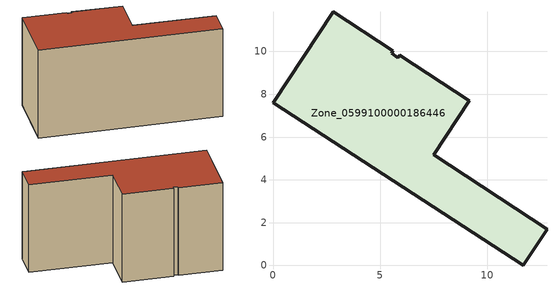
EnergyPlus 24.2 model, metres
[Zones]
Zone_0599100000186446
 floor ground (C_G): 5.55,9.92 5.83,9.7 5.91,9.83 9.17,7.69 7.51,5.18 12.8,1.69 11.69,0 0,7.59 2.82,11.86 5.6,10.03 z0
 wall outside (C_F): 11.69,0 12.8,1.69 7.51,5.18 9.17,7.69 5.91,9.83 5.83,9.7 5.55,9.92 5.6,10.03 2.82,11.86 0,7.59 11.69,0 z0:7.37
 roof outside (C_R): 5.6,10.03 2.82,11.86 0,7.59 11.69,0 12.8,1.69 7.51,5.18 9.17,7.69 5.91,9.83 5.83,9.7 5.55,9.92 z7.37
[BUILDING]
Pand.0599100000186446: North Axis=0; Terrain=City; Loads Convergence Tolerance Value=0.04; Temperature Convergence Tolerance Value=0.4; Solar Distribution=FullExterior; Maximum Number of Warmup Days=25; Minimum Number of Warmup Days=1
[Site:Location]
Rotterdam.The.Hague.AP_ZH_NLD Design_Conditions: Latitude=51.96; Longitude=4.45; Time Zone=1; Elevation=-4.5
[SITE:GROUNDTEMPERATURE:BUILDINGSURFACE]
18, 18, 18, 18, 18, 18, 18, 18, 18, 18, 18, 18
[MATERIAL] Thermal Absorptance=0.9; Solar Absorptance=0.7; Visible Absorptance=0.7
Name | Roughness | Thickness | Conductivity | Density | Specific Heat
G.TC.1946 | MediumSmooth | 0.15 | 1 | 540 | 1210
F.TC.1946 | Rough | 0.3 | 0.857143 | 1920 | 840
R.TC.1946 | MediumRough | 0.2 | 0.909091 | 1500 | 1000
[CONSTRUCTION]
C_G: G.TC.1946
C_F: F.TC.1946
C_R: R.TC.1946
[ZONE]
Zone_0599100000186446: Type=1; Multiplier=1; Ceiling Height=Autocalculate; Volume=Autocalculate; Floor Area=autocalculate; Part of Total Floor Area=Yes
[ZONEINFILTRATION:DESIGNFLOWRATE]
Infil_Zone_0599100000186446: Zone or ZoneList or Space or SpaceList=Zone_0599100000186446; Schedule=AlwaysOn; Design Flow Rate Calculation Method=Flow/Area; Flow Rate per Floor Area=0.003; Constant Term Coefficient=1; Temperature Term Coefficient=0; Velocity Term Coefficient=0; Velocity Squared Term Coefficient=0
[HVACTEMPLATE:ZONE:IDEALLOADSAIRSYSTEM]
Zone_0599100000186446: Maximum Heating Supply Air Temperature=50; Minimum Cooling Supply Air Temperature=13; Maximum Heating Supply Air Humidity Ratio=0.0156; Minimum Cooling Supply Air Humidity Ratio=0.0077; Heating Limit=NoLimit; Cooling Limit=NoLimit; Dehumidification Control Type=ConstantSensibleHeatRatio; Cooling Sensible Heat Ratio=0.7; Dehumidification Setpoint=60; Humidification Control Type=None; Humidification Setpoint=30; Outdoor Air Method=None; Outdoor Air Flow Rate per Person=0.00944; Outdoor Air Flow Rate per Zone Floor Area=0; Outdoor Air Flow Rate per Zone=0; Demand Controlled Ventilation Type=None; Outdoor Air Economizer Type=NoEconomizer; Heat Recovery Type=None; Sensible Heat Recovery Effectiveness=0.7; Latent Heat Recovery Effectiveness=0.65
[ZONECONTROL:THERMOSTAT]
ThermostatControl_Zone_0599100000186446: Zone or ZoneList=Zone_0599100000186446; Control Type Schedule=DualSetpointControlType; Control 1=Thermostat_Zone_0599100000186446; Temperature Difference Between Cutout And Setpoint=0
[THERMOSTATSETPOINT:DUALSETPOINT]
Thermostat_Zone_0599100000186446: Heating Setpoint Temperature Schedule=HeatingSetpoint_Zone_0599100000186446; Cooling Setpoint Temperature Schedule=CoolingSetpoint_Zone_0599100000186446
[SCHEDULE:COMPACT]
HeatingSetpoint_Zone_0599100000186446: Through: 12/31, For: AllDays, Until: 24:00, 21
CoolingSetpoint_Zone_0599100000186446: Through: 12/31, For: AllDays, Until: 24:00, 24
DualSetpointControlType: Through: 12/31, For: AllDays, Until: 24:00, 4
AlwaysOn: Through: 12/31, For: AllDays, Until: 24:00, 1
